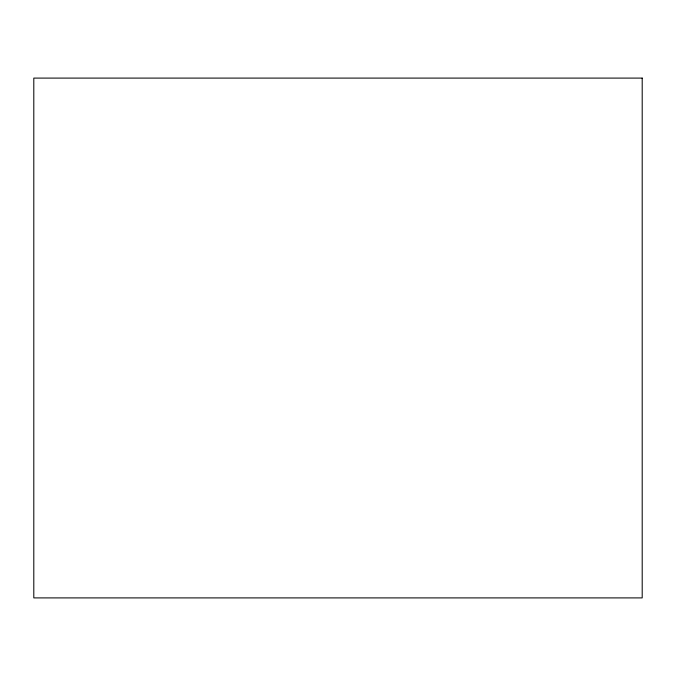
<?xml version="1.0" encoding="UTF-8"?>
<svg xmlns="http://www.w3.org/2000/svg" width="676" height="676" viewBox="0 0 676 676"><rect width="100%" height="100%" fill="white"/><g stroke="black" fill="none" stroke-linecap="round" stroke-linejoin="round"><path stroke-width="1.01" d="M642.2 78.095L33.8 78.095L33.8 597.905L642.2 597.905L642.2 78.095"/></g></svg>
